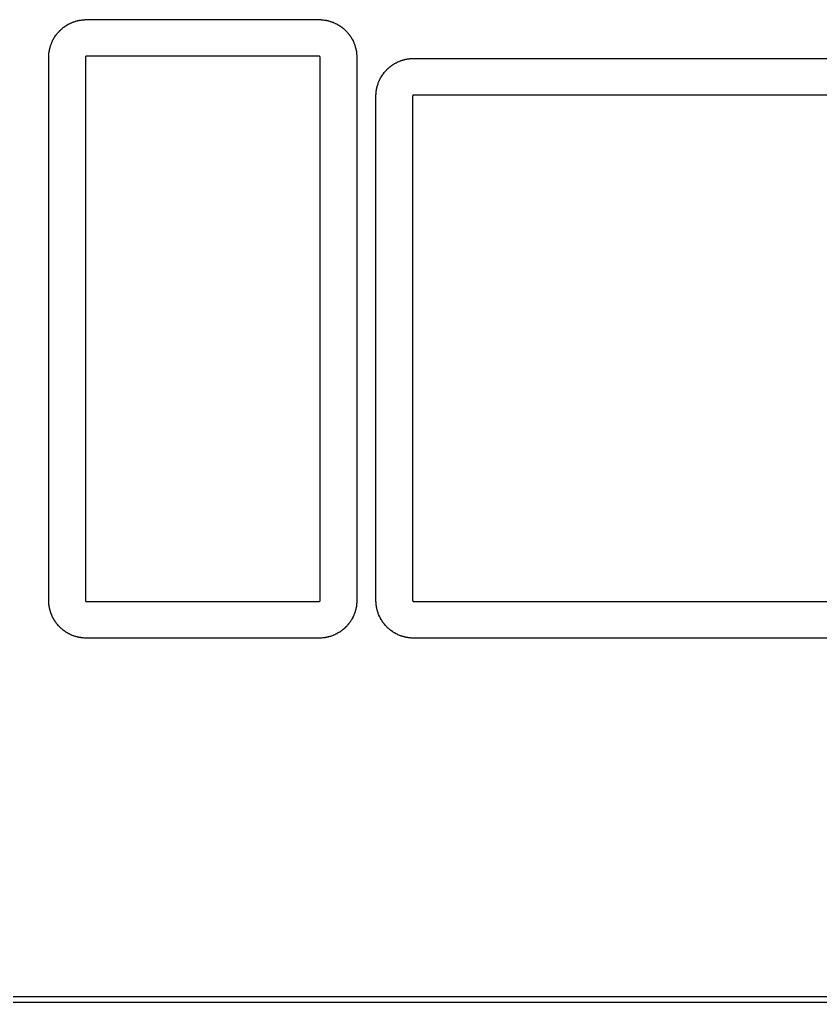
# Model space of a CAD drawing. Extents: x 19 to 282, y -150 to -67.
# Drawn here: x 164.83 to 185.48, y -150.49 to -125.15 of the extents above; entities that cross this region are included whole.
import ezdxf

# ---------------------------------------------------------------- set-up
doc = ezdxf.new("R2010")
doc.units = 0
doc.layers.add('BLACK', color=7, linetype='CONTINUOUS')

msp = doc.modelspace()

# ---------------------------------------------------------------- linework, layer by layer
at = {"layer": 'BLACK', "linetype": 'CONTINUOUS'}
for p, q in [((165.899, -125.408), (165.906, -125.403)), ((165.906, -125.403), (165.912, -125.396)), ((165.912, -125.396), (165.931, -125.38)), ((165.931, -125.38), (165.935, -125.377)), ((165.935, -125.377), (165.942, -125.372)), ((165.942, -125.372), (165.949, -125.366)), ((165.949, -125.366), (165.968, -125.35)), ((165.968, -125.35), (165.973, -125.347)), ((165.973, -125.347), (165.98, -125.343)), ((165.98, -125.343), (165.987, -125.337)), ((165.987, -125.337), (166.007, -125.322)), ((166.007, -125.322), (166.011, -125.319)), ((166.011, -125.319), (166.019, -125.315)), ((166.019, -125.315), (166.026, -125.31)), ((166.026, -125.31), (166.047, -125.297)), ((166.047, -125.297), (166.052, -125.294)), ((166.052, -125.294), (166.06, -125.29)), ((166.06, -125.29), (166.066, -125.285)), ((166.066, -125.285), (166.088, -125.273)), ((166.088, -125.273), (166.093, -125.27)), ((166.093, -125.27), (166.101, -125.267)), ((166.101, -125.267), (166.108, -125.262)), ((166.108, -125.262), (166.13, -125.251)), ((166.13, -125.251), (166.135, -125.248)), ((166.135, -125.248), (166.143, -125.246)), ((166.143, -125.246), (166.151, -125.241)), ((166.151, -125.241), (166.173, -125.231)), ((166.173, -125.231), (166.178, -125.229)), ((166.178, -125.229), (166.187, -125.227)), ((166.187, -125.227), (166.194, -125.222)), ((166.194, -125.222), (166.217, -125.214)), ((166.217, -125.214), (166.222, -125.211)), ((166.222, -125.211), (166.231, -125.21)), ((166.231, -125.21), (166.239, -125.206)), ((166.239, -125.206), (166.262, -125.198)), ((166.262, -125.198), (166.267, -125.196)), ((166.267, -125.196), (166.276, -125.195)), ((166.276, -125.195), (166.284, -125.191)), ((166.284, -125.191), (166.308, -125.185)), ((166.308, -125.185), (166.313, -125.183)), ((166.313, -125.183), (166.322, -125.182)), ((166.322, -125.182), (166.33, -125.179)), ((166.33, -125.179), (166.354, -125.174)), ((166.354, -125.174), (166.359, -125.173)), ((166.359, -125.173), (166.368, -125.172)), ((166.368, -125.172), (166.377, -125.169)), ((166.377, -125.169), (166.401, -125.165)), ((166.401, -125.165), (166.406, -125.164)), ((166.406, -125.164), (166.415, -125.164)), ((166.415, -125.164), (166.424, -125.162)), ((166.424, -125.162), (166.448, -125.159)), ((166.448, -125.159), (166.454, -125.158)), ((166.454, -125.158), (166.463, -125.158)), ((166.463, -125.158), (166.471, -125.156)), ((166.471, -125.156), (166.496, -125.154)), ((166.496, -125.154), (166.502, -125.154)), ((166.502, -125.154), (166.511, -125.155)), ((166.511, -125.155), (166.519, -125.153)), ((166.519, -125.153), (166.544, -125.153)), ((166.544, -125.153), (166.55, -125.153)), ((166.55, -125.153), (166.553, -125.153)), ((166.553, -125.153), (166.556, -125.153)), ((166.556, -125.153), (172.556, -125.153)), ((172.556, -125.153), (172.562, -125.153)), ((172.562, -125.153), (172.564, -125.153)), ((172.564, -125.153), (172.567, -125.153)), ((172.567, -125.153), (172.592, -125.153)), ((172.592, -125.153), (172.598, -125.153)), ((172.598, -125.153), (172.607, -125.155)), ((172.607, -125.155), (172.616, -125.154)), ((172.616, -125.154), (172.64, -125.156)), ((172.64, -125.156), (172.646, -125.157)), ((172.646, -125.157), (172.655, -125.159)), ((172.655, -125.159), (172.663, -125.159)), ((172.663, -125.159), (172.688, -125.162)), ((172.688, -125.162), (172.694, -125.162)), ((172.694, -125.162), (172.702, -125.165)), ((172.702, -125.165), (172.711, -125.165)), ((172.711, -125.165), (172.735, -125.169)), ((172.735, -125.169), (172.741, -125.17)), ((172.741, -125.17), (172.749, -125.173)), ((172.749, -125.173), (172.758, -125.174)), ((172.758, -125.174), (172.782, -125.179)), ((172.782, -125.179), (172.787, -125.181)), ((172.787, -125.181), (172.795, -125.184)), ((172.795, -125.184), (172.804, -125.185)), ((172.804, -125.185), (172.827, -125.191)), ((172.827, -125.191), (172.833, -125.193)), ((172.833, -125.193), (172.841, -125.197)), ((172.841, -125.197), (172.85, -125.198)), ((172.85, -125.198), (172.873, -125.206)), ((172.873, -125.206), (172.878, -125.208)), ((172.878, -125.208), (172.886, -125.212)), ((172.886, -125.212), (172.894, -125.214)), ((172.894, -125.214), (172.917, -125.222)), ((172.917, -125.222), (172.923, -125.224)), ((172.923, -125.224), (172.93, -125.229)), ((172.93, -125.229), (172.938, -125.231)), ((172.938, -125.231), (172.961, -125.241)), ((172.961, -125.241), (172.966, -125.243)), ((172.966, -125.243), (172.973, -125.248)), ((172.973, -125.248), (172.982, -125.251)), ((172.982, -125.251), (173.003, -125.262)), ((173.003, -125.262), (173.009, -125.264)), ((173.009, -125.264), (173.016, -125.27)), ((173.016, -125.27), (173.024, -125.273)), ((173.024, -125.273), (173.045, -125.285)), ((173.045, -125.285), (173.05, -125.288)), ((173.05, -125.288), (173.057, -125.293)), ((173.057, -125.293), (173.065, -125.297)), ((173.065, -125.297), (173.086, -125.31)), ((173.086, -125.31), (173.09, -125.313)), ((173.09, -125.313), (173.097, -125.319)), ((173.097, -125.319), (173.105, -125.322)), ((173.105, -125.322), (173.125, -125.337)), ((173.125, -125.337), (173.13, -125.34)), ((173.13, -125.34), (173.136, -125.346)), ((173.136, -125.346), (173.144, -125.35)), ((173.144, -125.35), (173.163, -125.366)), ((173.163, -125.366), (173.168, -125.369)), ((173.168, -125.369), (173.174, -125.376)), ((173.174, -125.376), (173.181, -125.38)), ((173.181, -125.38), (173.2, -125.396)), ((173.2, -125.396), (173.204, -125.4)), ((173.204, -125.4), (173.21, -125.407)), ((165.703, -125.657), (165.715, -125.636)), ((165.715, -125.636), (165.718, -125.631)), ((165.718, -125.631), (165.724, -125.624)), ((165.724, -125.624), (165.727, -125.616)), ((165.727, -125.616), (165.74, -125.595)), ((165.74, -125.595), (165.744, -125.59)), ((165.744, -125.59), (165.749, -125.584)), ((165.749, -125.584), (165.753, -125.576)), ((165.753, -125.576), (165.767, -125.556)), ((165.767, -125.556), (165.771, -125.551)), ((165.771, -125.551), (165.777, -125.545)), ((165.777, -125.545), (165.781, -125.537)), ((165.781, -125.537), (165.796, -125.518)), ((165.796, -125.518), (165.8, -125.513)), ((165.8, -125.513), (165.806, -125.507)), ((165.806, -125.507), (165.811, -125.5)), ((165.811, -125.5), (165.827, -125.481)), ((165.827, -125.481), (165.831, -125.477)), ((165.831, -125.477), (165.838, -125.471)), ((165.838, -125.471), (165.843, -125.464)), ((165.843, -125.464), (165.86, -125.446)), ((165.86, -125.446), (165.864, -125.442)), ((165.864, -125.442), (165.871, -125.436)), ((165.871, -125.436), (165.877, -125.429)), ((165.877, -125.429), (165.894, -125.412)), ((165.894, -125.412), (165.899, -125.408)), ((173.21, -125.407), (173.217, -125.412)), ((173.217, -125.412), (173.235, -125.429)), ((173.235, -125.429), (173.239, -125.433)), ((173.239, -125.433), (173.245, -125.44)), ((173.245, -125.44), (173.252, -125.446)), ((173.252, -125.446), (173.269, -125.464)), ((173.269, -125.464), (173.273, -125.468)), ((173.273, -125.468), (173.278, -125.475)), ((173.278, -125.475), (173.284, -125.481)), ((173.284, -125.481), (173.3, -125.5)), ((173.3, -125.5), (173.304, -125.504)), ((173.304, -125.504), (173.309, -125.512)), ((173.309, -125.512), (173.315, -125.518)), ((173.315, -125.518), (173.33, -125.537)), ((173.33, -125.537), (173.334, -125.542)), ((173.334, -125.542), (173.338, -125.549)), ((173.338, -125.549), (173.344, -125.556)), ((173.344, -125.556), (173.358, -125.576)), ((173.358, -125.576), (173.362, -125.581)), ((173.362, -125.581), (173.365, -125.589)), ((173.365, -125.589), (173.371, -125.595)), ((173.371, -125.595), (173.384, -125.616)), ((173.384, -125.616), (173.387, -125.621)), ((173.387, -125.621), (173.391, -125.629)), ((173.391, -125.629), (173.396, -125.636)), ((173.396, -125.636), (173.408, -125.657)), ((165.605, -125.923), (165.61, -125.899)), ((165.61, -125.899), (165.611, -125.894)), ((165.611, -125.894), (165.614, -125.885)), ((165.614, -125.885), (165.616, -125.877)), ((165.616, -125.877), (165.622, -125.853)), ((165.622, -125.853), (165.624, -125.848)), ((165.624, -125.848), (165.627, -125.84)), ((165.627, -125.84), (165.629, -125.831)), ((165.629, -125.831), (165.637, -125.808)), ((165.637, -125.808), (165.638, -125.803)), ((165.638, -125.803), (165.642, -125.795)), ((165.642, -125.795), (165.644, -125.786)), ((165.644, -125.786), (165.653, -125.764)), ((165.653, -125.764), (165.655, -125.758)), ((165.655, -125.758), (165.66, -125.751)), ((165.66, -125.751), (165.662, -125.742)), ((165.662, -125.742), (165.672, -125.72)), ((165.672, -125.72), (165.674, -125.715)), ((165.674, -125.715), (165.679, -125.707)), ((165.679, -125.707), (165.682, -125.699)), ((165.682, -125.699), (165.693, -125.677)), ((165.693, -125.677), (165.695, -125.672)), ((165.695, -125.672), (165.7, -125.665)), ((165.7, -125.665), (165.703, -125.657)), ((173.408, -125.657), (173.411, -125.662)), ((173.411, -125.662), (173.414, -125.67)), ((173.414, -125.67), (173.419, -125.677)), ((173.419, -125.677), (173.43, -125.699)), ((173.43, -125.699), (173.432, -125.704)), ((173.432, -125.704), (173.435, -125.713)), ((173.435, -125.713), (173.44, -125.72)), ((173.44, -125.72), (173.45, -125.742)), ((173.45, -125.742), (173.452, -125.748)), ((173.452, -125.748), (173.454, -125.756)), ((173.454, -125.756), (173.458, -125.764)), ((173.458, -125.764), (173.467, -125.786)), ((173.467, -125.786), (173.469, -125.792)), ((173.469, -125.792), (173.471, -125.8)), ((173.471, -125.8), (173.475, -125.808)), ((173.475, -125.808), (173.483, -125.831)), ((173.483, -125.831), (173.484, -125.837)), ((173.484, -125.837), (173.486, -125.845)), ((173.486, -125.845), (173.489, -125.853)), ((173.489, -125.853), (173.496, -125.877)), ((173.496, -125.877), (173.497, -125.882)), ((173.497, -125.882), (173.498, -125.891)), ((173.498, -125.891), (173.502, -125.899)), ((173.502, -125.899), (173.507, -125.923)), ((165.583, -126.113), (165.584, -126.088)), ((165.584, -126.116), (165.583, -126.113)), ((165.583, -126.119), (165.584, -126.116)), ((165.583, -126.125), (165.583, -126.119)), ((165.583, -140.125), (165.583, -126.125)), ((165.584, -126.083), (165.586, -126.074)), ((165.584, -126.088), (165.584, -126.083)), ((165.585, -126.065), (165.587, -126.041)), ((165.586, -126.074), (165.585, -126.065)), ((165.587, -126.041), (165.588, -126.035)), ((165.588, -126.035), (165.59, -126.026)), ((165.589, -126.017), (165.592, -125.993)), ((165.59, -126.026), (165.589, -126.017)), ((165.592, -125.993), (165.593, -125.987)), ((165.593, -125.987), (165.596, -125.979)), ((165.596, -125.97), (165.6, -125.946)), ((165.596, -125.979), (165.596, -125.97)), ((165.6, -125.946), (165.601, -125.94)), ((165.601, -125.94), (165.604, -125.932)), ((165.604, -125.932), (165.605, -125.923)), ((166.529, -126.121), (166.528, -126.122)), ((166.528, -126.122), (166.528, -126.124)), ((166.528, -126.124), (166.528, -126.131)), ((166.528, -126.131), (166.528, -140.119)), ((166.53, -126.117), (166.529, -126.118)), ((166.529, -126.118), (166.529, -126.12)), ((166.529, -126.12), (166.529, -126.121)), ((166.531, -126.113), (166.53, -126.115)), ((166.53, -126.115), (166.53, -126.116)), ((166.53, -126.116), (166.53, -126.117)), ((166.532, -126.112), (166.531, -126.113)), ((166.533, -126.11), (166.532, -126.111)), ((166.532, -126.111), (166.532, -126.112)), ((166.534, -126.109), (166.533, -126.11)), ((166.535, -126.108), (166.534, -126.109)), ((166.536, -126.106), (166.535, -126.107)), ((166.535, -126.107), (166.535, -126.108)), ((166.537, -126.105), (166.536, -126.106)), ((166.538, -126.104), (166.537, -126.105)), ((166.539, -126.103), (166.538, -126.104)), ((166.541, -126.102), (166.539, -126.103)), ((166.542, -126.101), (166.541, -126.102)), ((166.543, -126.101), (166.542, -126.101)), ((166.544, -126.1), (166.543, -126.101)), ((166.545, -126.1), (166.544, -126.1)), ((166.547, -126.099), (166.545, -126.1)), ((166.548, -126.099), (166.547, -126.099)), ((166.549, -126.098), (166.548, -126.099)), ((166.55, -126.098), (166.549, -126.098)), ((166.552, -126.098), (166.55, -126.098)), ((166.553, -126.098), (166.552, -126.098)), ((166.554, -126.098), (166.553, -126.098)), ((166.562, -126.097), (166.554, -126.098)), ((172.55, -126.097), (166.562, -126.097)), ((172.557, -126.098), (172.55, -126.097)), ((172.558, -126.098), (172.557, -126.098)), ((172.56, -126.098), (172.558, -126.098)), ((172.561, -126.098), (172.56, -126.098)), ((172.562, -126.098), (172.561, -126.098)), ((172.564, -126.099), (172.562, -126.098)), ((172.565, -126.099), (172.564, -126.099)), ((172.566, -126.1), (172.565, -126.099)), ((172.567, -126.1), (172.566, -126.1)), ((172.569, -126.101), (172.567, -126.1)), ((172.57, -126.101), (172.569, -126.101)), ((172.571, -126.102), (172.57, -126.101)), ((172.572, -126.103), (172.571, -126.102)), ((172.573, -126.104), (172.572, -126.103)), ((172.574, -126.105), (172.573, -126.104)), ((172.575, -126.106), (172.574, -126.105)), ((172.576, -126.107), (172.575, -126.106)), ((172.577, -126.108), (172.576, -126.107)), ((172.578, -126.109), (172.577, -126.108)), ((172.579, -126.11), (172.578, -126.109)), ((172.579, -126.111), (172.579, -126.11)), ((172.58, -126.112), (172.579, -126.111)), ((172.581, -126.113), (172.58, -126.112)), ((172.581, -126.115), (172.581, -126.113)), ((172.582, -126.116), (172.581, -126.115)), ((172.582, -126.117), (172.582, -126.116)), ((172.582, -126.118), (172.582, -126.117)), ((172.583, -126.12), (172.582, -126.118)), ((172.583, -126.121), (172.583, -126.12)), ((172.583, -126.122), (172.583, -126.121)), ((172.583, -126.124), (172.583, -126.122)), ((172.583, -126.131), (172.583, -126.124)), ((172.583, -140.119), (172.583, -126.131)), ((173.507, -125.923), (173.508, -125.929)), ((173.508, -125.929), (173.509, -125.937)), ((173.509, -125.937), (173.511, -125.946)), ((173.511, -125.946), (173.516, -125.97)), ((173.516, -125.97), (173.517, -125.976)), ((173.517, -125.976), (173.517, -125.984)), ((173.517, -125.984), (173.519, -125.993)), ((173.519, -125.993), (173.522, -126.017)), ((173.522, -126.017), (173.523, -126.023)), ((173.523, -126.023), (173.523, -126.032)), ((173.523, -126.032), (173.524, -126.041)), ((173.524, -126.041), (173.526, -126.065)), ((173.526, -126.065), (173.527, -126.071)), ((173.527, -126.071), (173.526, -126.08)), ((173.526, -126.08), (173.527, -126.089)), ((173.527, -126.089), (173.528, -126.113)), ((173.528, -126.113), (173.528, -126.119)), ((173.528, -126.119), (173.528, -126.122)), ((173.528, -126.122), (173.528, -126.125)), ((173.528, -126.125), (173.528, -140.125)), ((174.853, -126.164), (174.862, -126.162)), ((174.862, -126.162), (174.886, -126.159)), ((174.886, -126.159), (174.892, -126.158)), ((174.892, -126.158), (174.901, -126.158)), ((174.901, -126.158), (174.909, -126.156)), ((174.909, -126.156), (174.934, -126.154)), ((174.934, -126.154), (174.94, -126.154)), ((174.94, -126.154), (174.949, -126.155)), ((174.949, -126.155), (174.957, -126.153)), ((174.957, -126.153), (174.982, -126.153)), ((174.982, -126.153), (174.988, -126.153)), ((174.988, -126.153), (174.991, -126.153)), ((174.991, -126.153), (174.994, -126.153)), ((174.994, -126.153), (187.994, -126.153)), ((174.315, -126.429), (174.332, -126.412)), ((174.332, -126.412), (174.337, -126.408)), ((174.337, -126.408), (174.344, -126.403)), ((174.344, -126.403), (174.35, -126.396)), ((174.35, -126.396), (174.369, -126.38)), ((174.369, -126.38), (174.373, -126.377)), ((174.373, -126.377), (174.38, -126.372)), ((174.38, -126.372), (174.387, -126.366)), ((174.387, -126.366), (174.406, -126.35)), ((174.406, -126.35), (174.411, -126.347)), ((174.411, -126.347), (174.418, -126.343)), ((174.418, -126.343), (174.425, -126.337)), ((174.425, -126.337), (174.445, -126.322)), ((174.445, -126.322), (174.449, -126.319)), ((174.449, -126.319), (174.457, -126.315)), ((174.457, -126.315), (174.464, -126.31)), ((174.464, -126.31), (174.485, -126.297)), ((174.485, -126.297), (174.49, -126.294)), ((174.49, -126.294), (174.498, -126.29)), ((174.498, -126.29), (174.504, -126.285)), ((174.504, -126.285), (174.526, -126.273)), ((174.526, -126.273), (174.531, -126.27)), ((174.531, -126.27), (174.539, -126.267)), ((174.539, -126.267), (174.546, -126.262)), ((174.546, -126.262), (174.568, -126.251)), ((174.568, -126.251), (174.573, -126.248)), ((174.573, -126.248), (174.581, -126.246)), ((174.581, -126.246), (174.589, -126.241)), ((174.589, -126.241), (174.611, -126.231)), ((174.611, -126.231), (174.616, -126.229)), ((174.616, -126.229), (174.625, -126.227)), ((174.625, -126.227), (174.632, -126.222)), ((174.632, -126.222), (174.655, -126.214)), ((174.655, -126.214), (174.66, -126.211)), ((174.66, -126.211), (174.669, -126.21)), ((174.669, -126.21), (174.677, -126.206)), ((174.677, -126.206), (174.7, -126.198)), ((174.7, -126.198), (174.705, -126.196)), ((174.705, -126.196), (174.714, -126.195)), ((174.714, -126.195), (174.722, -126.191)), ((174.722, -126.191), (174.746, -126.185)), ((174.746, -126.185), (174.751, -126.183)), ((174.751, -126.183), (174.76, -126.182)), ((174.76, -126.182), (174.768, -126.179)), ((174.768, -126.179), (174.792, -126.174)), ((174.792, -126.174), (174.797, -126.173)), ((174.797, -126.173), (174.806, -126.172)), ((174.806, -126.172), (174.815, -126.169)), ((174.815, -126.169), (174.839, -126.165)), ((174.839, -126.165), (174.844, -126.164)), ((174.844, -126.164), (174.853, -126.164)), ((174.133, -126.672), (174.138, -126.665)), ((174.138, -126.665), (174.141, -126.657)), ((174.141, -126.657), (174.153, -126.636)), ((174.153, -126.636), (174.156, -126.631)), ((174.156, -126.631), (174.162, -126.624)), ((174.162, -126.624), (174.165, -126.616)), ((174.165, -126.616), (174.178, -126.595)), ((174.178, -126.595), (174.182, -126.59)), ((174.182, -126.59), (174.187, -126.584)), ((174.187, -126.584), (174.191, -126.576)), ((174.191, -126.576), (174.205, -126.556)), ((174.205, -126.556), (174.209, -126.551)), ((174.209, -126.551), (174.215, -126.545)), ((174.215, -126.545), (174.219, -126.537)), ((174.219, -126.537), (174.234, -126.518)), ((174.234, -126.518), (174.238, -126.513)), ((174.238, -126.513), (174.244, -126.507)), ((174.244, -126.507), (174.249, -126.5)), ((174.249, -126.5), (174.265, -126.481)), ((174.265, -126.481), (174.269, -126.477)), ((174.269, -126.477), (174.276, -126.471)), ((174.276, -126.471), (174.281, -126.464)), ((174.281, -126.464), (174.298, -126.446)), ((174.298, -126.446), (174.302, -126.442)), ((174.302, -126.442), (174.309, -126.436)), ((174.309, -126.436), (174.315, -126.429)), ((174.042, -126.932), (174.043, -126.923)), ((174.043, -126.923), (174.048, -126.899)), ((174.048, -126.899), (174.049, -126.894)), ((174.049, -126.894), (174.052, -126.885)), ((174.052, -126.885), (174.054, -126.877)), ((174.054, -126.877), (174.06, -126.853)), ((174.06, -126.853), (174.062, -126.848)), ((174.062, -126.848), (174.065, -126.84)), ((174.065, -126.84), (174.067, -126.831)), ((174.067, -126.831), (174.075, -126.808)), ((174.075, -126.808), (174.076, -126.803)), ((174.076, -126.803), (174.08, -126.795)), ((174.08, -126.795), (174.082, -126.786)), ((174.082, -126.786), (174.091, -126.764)), ((174.091, -126.764), (174.093, -126.758)), ((174.093, -126.758), (174.098, -126.751)), ((174.098, -126.751), (174.1, -126.742)), ((174.1, -126.742), (174.11, -126.72)), ((174.11, -126.72), (174.112, -126.715)), ((174.112, -126.715), (174.117, -126.707)), ((174.117, -126.707), (174.12, -126.699)), ((174.12, -126.699), (174.131, -126.677)), ((174.131, -126.677), (174.133, -126.672)), ((174.021, -127.113), (174.022, -127.089)), ((174.022, -127.116), (174.021, -127.113)), ((174.021, -127.119), (174.022, -127.116)), ((174.021, -127.125), (174.021, -127.119)), ((174.021, -140.125), (174.021, -127.125)), ((174.022, -127.083), (174.024, -127.074)), ((174.022, -127.089), (174.022, -127.083)), ((174.023, -127.065), (174.025, -127.041)), ((174.024, -127.074), (174.023, -127.065)), ((174.025, -127.041), (174.026, -127.035)), ((174.026, -127.035), (174.028, -127.026)), ((174.027, -127.017), (174.03, -126.993)), ((174.028, -127.026), (174.027, -127.017)), ((174.03, -126.993), (174.031, -126.987)), ((174.031, -126.987), (174.034, -126.979)), ((174.034, -126.97), (174.038, -126.946)), ((174.034, -126.979), (174.034, -126.97)), ((174.038, -126.946), (174.039, -126.94)), ((174.039, -126.94), (174.042, -126.932)), ((174.967, -127.121), (174.966, -127.122)), ((174.966, -127.122), (174.966, -127.124)), ((174.966, -127.124), (174.966, -127.131)), ((174.966, -127.131), (174.966, -140.119)), ((174.968, -127.117), (174.967, -127.118)), ((174.967, -127.118), (174.967, -127.12)), ((174.967, -127.12), (174.967, -127.121)), ((174.969, -127.113), (174.968, -127.115)), ((174.968, -127.115), (174.968, -127.116)), ((174.968, -127.116), (174.968, -127.117)), ((174.97, -127.112), (174.969, -127.113)), ((174.971, -127.11), (174.97, -127.111)), ((174.97, -127.111), (174.97, -127.112)), ((174.972, -127.109), (174.971, -127.11)), ((174.973, -127.108), (174.972, -127.109)), ((174.974, -127.106), (174.973, -127.107)), ((174.973, -127.107), (174.973, -127.108)), ((174.975, -127.105), (174.974, -127.106)), ((174.976, -127.104), (174.975, -127.105)), ((174.977, -127.103), (174.976, -127.104)), ((174.979, -127.102), (174.977, -127.103)), ((174.98, -127.101), (174.979, -127.102)), ((174.981, -127.101), (174.98, -127.101)), ((174.982, -127.1), (174.981, -127.101)), ((174.983, -127.1), (174.982, -127.1)), ((174.985, -127.099), (174.983, -127.1)), ((174.986, -127.099), (174.985, -127.099)), ((174.987, -127.098), (174.986, -127.099)), ((174.988, -127.098), (174.987, -127.098)), ((174.99, -127.098), (174.988, -127.098)), ((174.991, -127.098), (174.99, -127.098)), ((174.992, -127.098), (174.991, -127.098)), ((175, -127.097), (174.992, -127.098)), ((187.988, -127.097), (175, -127.097)), ((165.584, -140.128), (165.583, -140.125)), ((165.583, -140.131), (165.584, -140.128)), ((165.583, -140.137), (165.583, -140.131)), ((165.584, -140.162), (165.583, -140.137)), ((165.586, -140.17), (165.584, -140.162)), ((165.585, -140.179), (165.586, -140.17)), ((165.585, -140.185), (165.585, -140.179)), ((165.587, -140.209), (165.585, -140.185)), ((165.589, -140.218), (165.587, -140.209)), ((165.589, -140.227), (165.589, -140.218)), ((165.589, -140.233), (165.589, -140.227)), ((165.592, -140.257), (165.589, -140.233)), ((165.595, -140.266), (165.592, -140.257)), ((165.595, -140.274), (165.595, -140.266)), ((165.596, -140.28), (165.595, -140.274)), ((165.6, -140.304), (165.596, -140.28)), ((165.603, -140.313), (165.6, -140.304)), ((165.603, -140.321), (165.603, -140.313)), ((165.605, -140.327), (165.603, -140.321)), ((165.61, -140.351), (165.605, -140.327)), ((166.528, -140.119), (166.528, -140.126)), ((166.528, -140.126), (166.528, -140.128)), ((166.528, -140.128), (166.529, -140.129)), ((166.529, -140.129), (166.529, -140.13)), ((166.529, -140.13), (166.529, -140.132)), ((166.529, -140.132), (166.53, -140.133)), ((166.53, -140.133), (166.53, -140.134)), ((166.53, -140.134), (166.53, -140.135)), ((166.53, -140.135), (166.531, -140.137)), ((166.531, -140.137), (166.532, -140.138)), ((166.532, -140.138), (166.532, -140.139)), ((166.532, -140.139), (166.533, -140.14)), ((166.533, -140.14), (166.534, -140.141)), ((166.534, -140.141), (166.535, -140.142)), ((166.535, -140.142), (166.535, -140.143)), ((166.535, -140.143), (166.536, -140.144)), ((166.536, -140.144), (166.537, -140.145)), ((166.537, -140.145), (166.538, -140.146)), ((166.538, -140.146), (166.539, -140.147)), ((166.539, -140.147), (166.541, -140.148)), ((166.541, -140.148), (166.542, -140.149)), ((166.542, -140.149), (166.543, -140.149)), ((166.543, -140.149), (166.544, -140.15)), ((166.544, -140.15), (166.545, -140.15)), ((166.545, -140.15), (166.547, -140.151)), ((166.547, -140.151), (166.548, -140.151)), ((166.548, -140.151), (166.549, -140.152)), ((166.549, -140.152), (166.55, -140.152)), ((166.55, -140.152), (166.552, -140.152)), ((166.552, -140.152), (166.553, -140.152)), ((166.553, -140.152), (166.554, -140.152)), ((166.554, -140.152), (166.562, -140.153)), ((166.562, -140.153), (172.55, -140.153)), ((172.55, -140.153), (172.557, -140.152)), ((172.557, -140.152), (172.558, -140.152)), ((172.558, -140.152), (172.56, -140.152)), ((172.56, -140.152), (172.561, -140.152)), ((172.561, -140.152), (172.562, -140.152)), ((172.562, -140.152), (172.564, -140.151)), ((172.564, -140.151), (172.565, -140.151)), ((172.565, -140.151), (172.566, -140.15)), ((172.566, -140.15), (172.567, -140.15)), ((172.567, -140.15), (172.569, -140.149)), ((172.569, -140.149), (172.57, -140.149)), ((172.57, -140.149), (172.571, -140.148)), ((172.571, -140.148), (172.572, -140.147)), ((172.572, -140.147), (172.573, -140.146)), ((172.573, -140.146), (172.574, -140.145)), ((172.574, -140.145), (172.575, -140.144)), ((172.575, -140.144), (172.576, -140.143)), ((172.576, -140.143), (172.577, -140.142)), ((172.577, -140.142), (172.578, -140.141)), ((172.578, -140.141), (172.579, -140.14)), ((172.579, -140.139), (172.58, -140.138)), ((172.579, -140.14), (172.579, -140.139)), ((172.58, -140.138), (172.581, -140.137)), ((172.581, -140.135), (172.582, -140.134)), ((172.581, -140.137), (172.581, -140.135)), ((172.582, -140.132), (172.583, -140.13)), ((172.582, -140.133), (172.582, -140.132)), ((172.582, -140.134), (172.582, -140.133)), ((172.583, -140.126), (172.583, -140.119)), ((172.583, -140.128), (172.583, -140.126)), ((172.583, -140.129), (172.583, -140.128)), ((172.583, -140.13), (172.583, -140.129)), ((173.507, -140.327), (173.502, -140.351)), ((173.508, -140.318), (173.507, -140.327)), ((173.51, -140.31), (173.508, -140.318)), ((173.511, -140.304), (173.51, -140.31)), ((173.516, -140.28), (173.511, -140.304)), ((173.518, -140.263), (173.516, -140.271)), ((173.516, -140.271), (173.516, -140.28)), ((173.519, -140.257), (173.518, -140.263)), ((173.522, -140.233), (173.519, -140.257)), ((173.524, -140.215), (173.522, -140.224)), ((173.522, -140.224), (173.522, -140.233)), ((173.526, -140.185), (173.524, -140.209)), ((173.524, -140.209), (173.524, -140.215)), ((173.527, -140.167), (173.526, -140.176)), ((173.526, -140.176), (173.526, -140.185)), ((173.528, -140.137), (173.527, -140.161)), ((173.527, -140.161), (173.527, -140.167)), ((173.528, -140.125), (173.528, -140.131)), ((173.528, -140.131), (173.528, -140.134)), ((173.528, -140.134), (173.528, -140.137)), ((174.022, -140.128), (174.021, -140.125)), ((174.021, -140.131), (174.022, -140.128)), ((174.021, -140.137), (174.021, -140.131)), ((174.022, -140.161), (174.021, -140.137)), ((174.024, -140.17), (174.022, -140.161)), ((174.023, -140.179), (174.024, -140.17)), ((174.023, -140.185), (174.023, -140.179)), ((174.025, -140.209), (174.023, -140.185)), ((174.027, -140.218), (174.025, -140.209)), ((174.027, -140.227), (174.027, -140.218)), ((174.027, -140.233), (174.027, -140.227)), ((174.03, -140.257), (174.027, -140.233)), ((174.033, -140.266), (174.03, -140.257)), ((174.033, -140.274), (174.033, -140.266)), ((174.034, -140.28), (174.033, -140.274)), ((174.038, -140.304), (174.034, -140.28)), ((174.041, -140.313), (174.038, -140.304)), ((174.041, -140.321), (174.041, -140.313)), ((174.043, -140.327), (174.041, -140.321)), ((174.048, -140.351), (174.043, -140.327)), ((174.966, -140.119), (174.966, -140.126)), ((174.966, -140.126), (174.966, -140.128)), ((174.966, -140.128), (174.967, -140.129)), ((174.967, -140.129), (174.967, -140.13)), ((174.967, -140.13), (174.967, -140.132)), ((174.967, -140.132), (174.968, -140.133)), ((174.968, -140.133), (174.968, -140.134)), ((174.968, -140.134), (174.968, -140.135)), ((174.968, -140.135), (174.969, -140.137)), ((174.969, -140.137), (174.97, -140.138)), ((174.97, -140.138), (174.97, -140.139)), ((174.97, -140.139), (174.971, -140.14)), ((174.971, -140.14), (174.972, -140.141)), ((174.972, -140.141), (174.973, -140.142)), ((174.973, -140.142), (174.973, -140.143)), ((174.973, -140.143), (174.974, -140.144)), ((174.974, -140.144), (174.975, -140.145)), ((174.975, -140.145), (174.976, -140.146)), ((174.976, -140.146), (174.977, -140.147)), ((174.977, -140.147), (174.979, -140.148)), ((174.979, -140.148), (174.98, -140.149)), ((174.98, -140.149), (174.981, -140.149)), ((174.981, -140.149), (174.982, -140.15)), ((174.982, -140.15), (174.983, -140.15)), ((174.983, -140.15), (174.985, -140.151)), ((174.985, -140.151), (174.986, -140.151)), ((174.986, -140.151), (174.987, -140.152)), ((174.987, -140.152), (174.988, -140.152)), ((174.988, -140.152), (174.99, -140.152)), ((174.99, -140.152), (174.991, -140.152)), ((174.991, -140.152), (174.992, -140.152)), ((174.992, -140.152), (175, -140.153)), ((175, -140.153), (187.988, -140.153)), ((165.613, -140.359), (165.61, -140.351)), ((165.614, -140.368), (165.613, -140.359)), ((165.616, -140.373), (165.614, -140.368)), ((165.622, -140.397), (165.616, -140.373)), ((165.626, -140.405), (165.622, -140.397)), ((165.627, -140.413), (165.626, -140.405)), ((165.629, -140.419), (165.627, -140.413)), ((165.637, -140.442), (165.629, -140.419)), ((165.64, -140.45), (165.637, -140.442)), ((165.642, -140.458), (165.64, -140.45)), ((165.644, -140.464), (165.642, -140.458)), ((165.653, -140.486), (165.644, -140.464)), ((165.657, -140.494), (165.653, -140.486)), ((165.66, -140.502), (165.657, -140.494)), ((165.662, -140.508), (165.66, -140.502)), ((165.672, -140.53), (165.662, -140.508)), ((165.676, -140.537), (165.672, -140.53)), ((165.679, -140.546), (165.676, -140.537)), ((165.682, -140.551), (165.679, -140.546)), ((165.693, -140.573), (165.682, -140.551)), ((165.698, -140.58), (165.693, -140.573)), ((165.701, -140.588), (165.698, -140.58)), ((165.703, -140.593), (165.701, -140.588)), ((165.715, -140.614), (165.703, -140.593)), ((173.408, -140.593), (173.396, -140.614)), ((173.411, -140.585), (173.408, -140.593)), ((173.416, -140.578), (173.411, -140.585)), ((173.419, -140.573), (173.416, -140.578)), ((173.43, -140.551), (173.419, -140.573)), ((173.433, -140.543), (173.43, -140.551)), ((173.437, -140.535), (173.433, -140.543)), ((173.44, -140.53), (173.437, -140.535)), ((173.45, -140.508), (173.44, -140.53)), ((173.452, -140.499), (173.45, -140.508)), ((173.456, -140.492), (173.452, -140.499)), ((173.458, -140.486), (173.456, -140.492)), ((173.467, -140.464), (173.458, -140.486)), ((173.469, -140.455), (173.467, -140.464)), ((173.473, -140.447), (173.469, -140.455)), ((173.475, -140.442), (173.473, -140.447)), ((173.483, -140.419), (173.475, -140.442)), ((173.484, -140.41), (173.483, -140.419)), ((173.488, -140.402), (173.484, -140.41)), ((173.489, -140.397), (173.488, -140.402)), ((173.496, -140.373), (173.489, -140.397)), ((173.497, -140.365), (173.496, -140.373)), ((173.5, -140.356), (173.497, -140.365)), ((173.502, -140.351), (173.5, -140.356)), ((174.051, -140.359), (174.048, -140.351)), ((174.052, -140.368), (174.051, -140.359)), ((174.054, -140.373), (174.052, -140.368)), ((174.06, -140.397), (174.054, -140.373)), ((174.064, -140.405), (174.06, -140.397)), ((174.065, -140.413), (174.064, -140.405)), ((174.067, -140.419), (174.065, -140.413)), ((174.075, -140.442), (174.067, -140.419)), ((174.078, -140.45), (174.075, -140.442)), ((174.08, -140.458), (174.078, -140.45)), ((174.082, -140.464), (174.08, -140.458)), ((174.091, -140.486), (174.082, -140.464)), ((174.095, -140.494), (174.091, -140.486)), ((174.098, -140.502), (174.095, -140.494)), ((174.1, -140.508), (174.098, -140.502)), ((174.11, -140.53), (174.1, -140.508)), ((174.114, -140.537), (174.11, -140.53)), ((174.117, -140.546), (174.114, -140.537)), ((174.12, -140.551), (174.117, -140.546)), ((174.131, -140.573), (174.12, -140.551)), ((174.136, -140.58), (174.131, -140.573)), ((174.139, -140.588), (174.136, -140.58)), ((174.141, -140.593), (174.139, -140.588)), ((174.153, -140.614), (174.141, -140.593)), ((165.721, -140.621), (165.715, -140.614)), ((165.724, -140.629), (165.721, -140.621)), ((165.727, -140.634), (165.724, -140.629)), ((165.74, -140.655), (165.727, -140.634)), ((165.746, -140.661), (165.74, -140.655)), ((165.75, -140.669), (165.746, -140.661)), ((165.753, -140.674), (165.75, -140.669)), ((165.767, -140.694), (165.753, -140.674)), ((165.773, -140.701), (165.767, -140.694)), ((165.778, -140.708), (165.773, -140.701)), ((165.781, -140.713), (165.778, -140.708)), ((165.796, -140.732), (165.781, -140.713)), ((165.803, -140.738), (165.796, -140.732)), ((165.807, -140.746), (165.803, -140.738)), ((165.811, -140.75), (165.807, -140.746)), ((165.827, -140.769), (165.811, -140.75)), ((165.834, -140.775), (165.827, -140.769)), ((165.839, -140.782), (165.834, -140.775)), ((165.843, -140.786), (165.839, -140.782)), ((165.86, -140.804), (165.843, -140.786)), ((165.867, -140.81), (165.86, -140.804)), ((165.872, -140.817), (165.867, -140.81)), ((165.877, -140.821), (165.872, -140.817)), ((165.894, -140.838), (165.877, -140.821)), ((165.902, -140.843), (165.894, -140.838)), ((165.907, -140.85), (165.902, -140.843)), ((165.912, -140.854), (165.907, -140.85)), ((165.931, -140.87), (165.912, -140.854)), ((173.2, -140.854), (173.181, -140.87)), ((173.206, -140.847), (173.2, -140.854)), ((173.213, -140.842), (173.206, -140.847)), ((173.217, -140.838), (173.213, -140.842)), ((173.235, -140.821), (173.217, -140.838)), ((173.24, -140.814), (173.235, -140.821)), ((173.248, -140.808), (173.24, -140.814)), ((173.252, -140.804), (173.248, -140.808)), ((173.269, -140.786), (173.252, -140.804)), ((173.274, -140.779), (173.269, -140.786)), ((173.281, -140.773), (173.274, -140.779)), ((173.284, -140.769), (173.281, -140.773)), ((173.3, -140.75), (173.284, -140.769)), ((173.305, -140.743), (173.3, -140.75)), ((173.312, -140.737), (173.305, -140.743)), ((173.315, -140.732), (173.312, -140.737)), ((173.33, -140.713), (173.315, -140.732)), ((173.335, -140.705), (173.33, -140.713)), ((173.341, -140.699), (173.335, -140.705)), ((173.344, -140.694), (173.341, -140.699)), ((173.358, -140.674), (173.344, -140.694)), ((173.362, -140.666), (173.358, -140.674)), ((173.368, -140.66), (173.362, -140.666)), ((173.371, -140.655), (173.368, -140.66)), ((173.384, -140.634), (173.371, -140.655)), ((173.388, -140.626), (173.384, -140.634)), ((173.393, -140.619), (173.388, -140.626)), ((173.396, -140.614), (173.393, -140.619)), ((174.159, -140.621), (174.153, -140.614)), ((174.162, -140.629), (174.159, -140.621)), ((174.165, -140.634), (174.162, -140.629)), ((174.178, -140.655), (174.165, -140.634)), ((174.184, -140.661), (174.178, -140.655)), ((174.188, -140.669), (174.184, -140.661)), ((174.191, -140.674), (174.188, -140.669)), ((174.205, -140.694), (174.191, -140.674)), ((174.211, -140.701), (174.205, -140.694)), ((174.216, -140.708), (174.211, -140.701)), ((174.219, -140.713), (174.216, -140.708)), ((174.234, -140.732), (174.219, -140.713)), ((174.241, -140.738), (174.234, -140.732)), ((174.245, -140.746), (174.241, -140.738)), ((174.249, -140.75), (174.245, -140.746)), ((174.265, -140.769), (174.249, -140.75)), ((174.272, -140.775), (174.265, -140.769)), ((174.277, -140.782), (174.272, -140.775)), ((174.281, -140.786), (174.277, -140.782)), ((174.298, -140.804), (174.281, -140.786)), ((174.305, -140.81), (174.298, -140.804)), ((174.31, -140.817), (174.305, -140.81)), ((174.315, -140.821), (174.31, -140.817)), ((174.332, -140.838), (174.315, -140.821)), ((174.34, -140.843), (174.332, -140.838)), ((174.345, -140.85), (174.34, -140.843)), ((174.35, -140.854), (174.345, -140.85)), ((174.369, -140.87), (174.35, -140.854)), ((165.938, -140.874), (165.931, -140.87)), ((165.944, -140.881), (165.938, -140.874)), ((165.949, -140.884), (165.944, -140.881)), ((165.968, -140.9), (165.949, -140.884)), ((165.976, -140.904), (165.968, -140.9)), ((165.982, -140.91), (165.976, -140.904)), ((165.987, -140.913), (165.982, -140.91)), ((166.007, -140.928), (165.987, -140.913)), ((166.014, -140.931), (166.007, -140.928)), ((166.021, -140.937), (166.014, -140.931)), ((166.026, -140.94), (166.021, -140.937)), ((166.047, -140.953), (166.026, -140.94)), ((166.055, -140.957), (166.047, -140.953)), ((166.061, -140.962), (166.055, -140.957)), ((166.066, -140.965), (166.061, -140.962)), ((166.088, -140.977), (166.066, -140.965)), ((166.096, -140.98), (166.088, -140.977)), ((166.103, -140.986), (166.096, -140.98)), ((166.108, -140.988), (166.103, -140.986)), ((166.13, -140.999), (166.108, -140.988)), ((166.138, -141.002), (166.13, -140.999)), ((166.145, -141.007), (166.138, -141.002)), ((166.151, -141.009), (166.145, -141.007)), ((166.173, -141.019), (166.151, -141.009)), ((166.181, -141.021), (166.173, -141.019)), ((166.189, -141.026), (166.181, -141.021)), ((166.194, -141.028), (166.189, -141.026)), ((166.217, -141.036), (166.194, -141.028)), ((166.226, -141.038), (166.217, -141.036)), ((166.233, -141.042), (166.226, -141.038)), ((166.239, -141.044), (166.233, -141.042)), ((166.262, -141.052), (166.239, -141.044)), ((166.27, -141.053), (166.262, -141.052)), ((166.278, -141.057), (166.27, -141.053)), ((166.284, -141.059), (166.278, -141.057)), ((166.308, -141.065), (166.284, -141.059)), ((166.316, -141.066), (166.308, -141.065)), ((166.324, -141.069), (166.316, -141.066)), ((166.33, -141.071), (166.324, -141.069)), ((166.354, -141.076), (166.33, -141.071)), ((166.363, -141.077), (166.354, -141.076)), ((166.371, -141.08), (166.363, -141.077)), ((166.377, -141.081), (166.371, -141.08)), ((166.401, -141.085), (166.377, -141.081)), ((166.409, -141.085), (166.401, -141.085)), ((166.418, -141.088), (166.409, -141.085)), ((166.424, -141.088), (166.418, -141.088)), ((166.448, -141.091), (166.424, -141.088)), ((166.457, -141.091), (166.448, -141.091)), ((166.466, -141.093), (166.457, -141.091)), ((166.471, -141.094), (166.466, -141.093)), ((166.496, -141.096), (166.471, -141.094)), ((166.505, -141.095), (166.496, -141.096)), ((166.513, -141.097), (166.505, -141.095)), ((166.519, -141.097), (166.513, -141.097)), ((166.544, -141.097), (166.519, -141.097)), ((166.547, -141.097), (166.544, -141.097)), ((166.55, -141.097), (166.547, -141.097)), ((166.556, -141.097), (166.55, -141.097)), ((172.556, -141.097), (166.556, -141.097)), ((172.559, -141.097), (172.556, -141.097)), ((172.562, -141.097), (172.559, -141.097)), ((172.567, -141.097), (172.562, -141.097)), ((172.592, -141.097), (172.567, -141.097)), ((172.601, -141.095), (172.592, -141.097)), ((172.61, -141.096), (172.601, -141.095)), ((172.616, -141.096), (172.61, -141.096)), ((172.64, -141.094), (172.616, -141.096)), ((172.649, -141.092), (172.64, -141.094)), ((172.658, -141.092), (172.649, -141.092)), ((172.663, -141.091), (172.658, -141.092)), ((172.688, -141.088), (172.663, -141.091)), ((172.696, -141.086), (172.688, -141.088)), ((172.705, -141.086), (172.696, -141.086)), ((172.711, -141.085), (172.705, -141.086)), ((172.735, -141.081), (172.711, -141.085)), ((172.743, -141.078), (172.735, -141.081)), ((172.752, -141.077), (172.743, -141.078)), ((172.758, -141.076), (172.752, -141.077)), ((172.782, -141.071), (172.758, -141.076)), ((172.79, -141.068), (172.782, -141.071)), ((172.798, -141.067), (172.79, -141.068)), ((172.804, -141.065), (172.798, -141.067)), ((172.828, -141.059), (172.804, -141.065)), ((172.835, -141.055), (172.828, -141.059)), ((172.844, -141.054), (172.835, -141.055)), ((172.85, -141.052), (172.844, -141.054)), ((172.873, -141.044), (172.85, -141.052)), ((172.881, -141.04), (172.873, -141.044)), ((172.889, -141.039), (172.881, -141.04)), ((172.894, -141.036), (172.889, -141.039)), ((172.917, -141.028), (172.894, -141.036)), ((172.925, -141.023), (172.917, -141.028)), ((172.933, -141.021), (172.925, -141.023)), ((172.938, -141.019), (172.933, -141.021)), ((172.961, -141.009), (172.938, -141.019)), ((172.968, -141.004), (172.961, -141.009)), ((172.976, -141.002), (172.968, -141.004)), ((172.982, -140.999), (172.976, -141.002)), ((173.003, -140.988), (172.982, -140.999)), ((173.011, -140.983), (173.003, -140.988)), ((173.019, -140.98), (173.011, -140.983)), ((173.024, -140.977), (173.019, -140.98)), ((173.045, -140.965), (173.024, -140.977)), ((173.052, -140.96), (173.045, -140.965)), ((173.06, -140.956), (173.052, -140.96)), ((173.065, -140.953), (173.06, -140.956)), ((173.086, -140.94), (173.065, -140.953)), ((173.092, -140.935), (173.086, -140.94)), ((173.1, -140.931), (173.092, -140.935)), ((173.105, -140.928), (173.1, -140.931)), ((173.125, -140.913), (173.105, -140.928)), ((173.131, -140.907), (173.125, -140.913)), ((173.139, -140.903), (173.131, -140.907)), ((173.144, -140.9), (173.139, -140.903)), ((173.163, -140.884), (173.144, -140.9)), ((173.169, -140.878), (173.163, -140.884)), ((173.177, -140.873), (173.169, -140.878)), ((173.181, -140.87), (173.177, -140.873)), ((174.376, -140.874), (174.369, -140.87)), ((174.382, -140.881), (174.376, -140.874)), ((174.387, -140.884), (174.382, -140.881)), ((174.406, -140.9), (174.387, -140.884)), ((174.414, -140.904), (174.406, -140.9)), ((174.42, -140.91), (174.414, -140.904)), ((174.425, -140.913), (174.42, -140.91)), ((174.445, -140.928), (174.425, -140.913)), ((174.452, -140.931), (174.445, -140.928)), ((174.459, -140.937), (174.452, -140.931)), ((174.464, -140.94), (174.459, -140.937)), ((174.485, -140.953), (174.464, -140.94)), ((174.493, -140.957), (174.485, -140.953)), ((174.499, -140.962), (174.493, -140.957)), ((174.504, -140.965), (174.499, -140.962)), ((174.526, -140.977), (174.504, -140.965)), ((174.534, -140.98), (174.526, -140.977)), ((174.541, -140.986), (174.534, -140.98)), ((174.546, -140.988), (174.541, -140.986)), ((174.568, -140.999), (174.546, -140.988)), ((174.576, -141.002), (174.568, -140.999)), ((174.583, -141.007), (174.576, -141.002)), ((174.589, -141.009), (174.583, -141.007)), ((174.611, -141.019), (174.589, -141.009)), ((174.619, -141.021), (174.611, -141.019)), ((174.627, -141.026), (174.619, -141.021)), ((174.632, -141.028), (174.627, -141.026)), ((174.655, -141.036), (174.632, -141.028)), ((174.664, -141.038), (174.655, -141.036)), ((174.671, -141.042), (174.664, -141.038)), ((174.677, -141.044), (174.671, -141.042)), ((174.7, -141.052), (174.677, -141.044)), ((174.708, -141.053), (174.7, -141.052)), ((174.716, -141.057), (174.708, -141.053)), ((174.722, -141.059), (174.716, -141.057)), ((174.746, -141.065), (174.722, -141.059)), ((174.754, -141.066), (174.746, -141.065)), ((174.762, -141.069), (174.754, -141.066)), ((174.768, -141.071), (174.762, -141.069)), ((174.792, -141.076), (174.768, -141.071)), ((174.801, -141.077), (174.792, -141.076)), ((174.809, -141.08), (174.801, -141.077)), ((174.815, -141.081), (174.809, -141.08)), ((174.839, -141.085), (174.815, -141.081)), ((174.847, -141.085), (174.839, -141.085)), ((174.856, -141.088), (174.847, -141.085)), ((174.862, -141.088), (174.856, -141.088)), ((174.886, -141.091), (174.862, -141.088)), ((174.895, -141.091), (174.886, -141.091)), ((174.904, -141.093), (174.895, -141.091)), ((174.909, -141.094), (174.904, -141.093)), ((174.934, -141.096), (174.909, -141.094)), ((174.943, -141.095), (174.934, -141.096)), ((174.951, -141.097), (174.943, -141.095)), ((174.957, -141.097), (174.951, -141.097)), ((174.982, -141.097), (174.957, -141.097)), ((174.985, -141.097), (174.982, -141.097)), ((174.988, -141.097), (174.985, -141.097)), ((174.994, -141.097), (174.988, -141.097)), ((187.994, -141.097), (174.994, -141.097)), ((24, -150.338), (277.075, -150.338)), ((277.075, -150.487), (24, -150.487))]:
    msp.add_line(p, q, dxfattribs=at)

doc.saveas('drawing.dxf')
